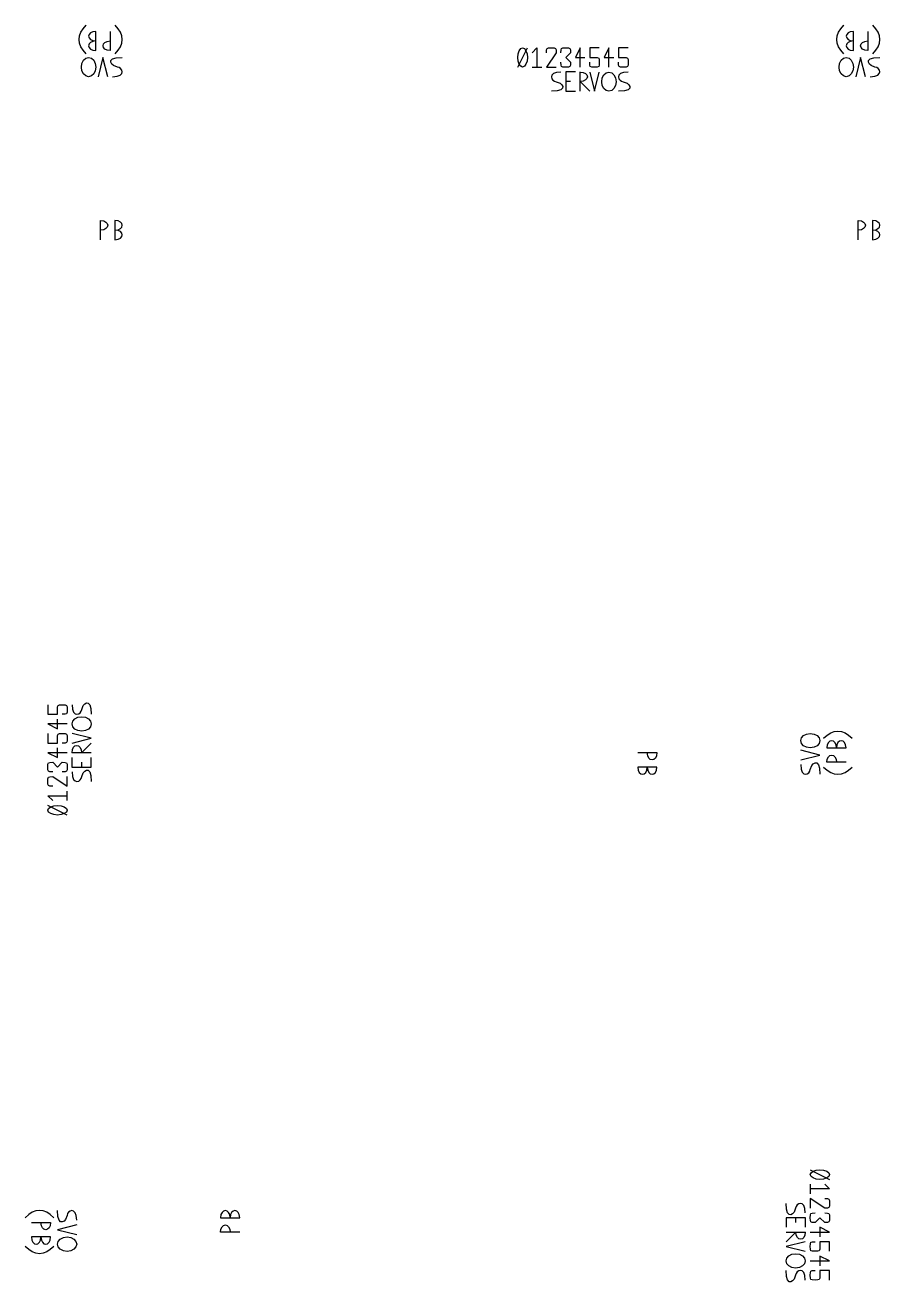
# Model space of a CAD drawing. Extents: x 16 to 394, y 22 to 284.
# Drawn here: x 16.3 to 194.5, y 21.6 to 283.7 of the extents above; entities that cross this region are included whole.
import ezdxf

# ---------------------------------------------------------------- set-up
doc = ezdxf.new("R2010")
doc.units = 0
doc.layers.add('Layer 1', color=7, linetype='CONTINUOUS')

msp = doc.modelspace()

# ---------------------------------------------------------------- linework, layer by layer
at = {"layer": 'Layer 1', "color": 4}
for p, q in [((28.348091, 282.997625), (29.004342, 283.747625)), ((29.004342, 283.747625), (29.004342, 283.747625)), ((29.004342, 283.747625), (29.004342, 283.747625)), ((35.660592, 282.997625), (35.004341, 283.747625)), ((35.004341, 283.747625), (35.004341, 283.747625)), ((35.004341, 283.747625), (35.004341, 283.747625)), ((186.34858, 282.997625), (187.00483, 283.747625)), ((187.00483, 283.747625), (187.00483, 283.747625)), ((187.00483, 283.747625), (187.00483, 283.747625)), ((193.66108, 282.997625), (193.004829, 283.747625)), ((193.004829, 283.747625), (193.004829, 283.747625)), ((193.004829, 283.747625), (193.004829, 283.747625)), ((27.504341, 280.747625), (27.598091, 281.497625)), ((27.598091, 279.997625), (27.504341, 280.747625)), ((27.598091, 281.497625), (27.879341, 282.247625)), ((27.879341, 282.247625), (28.348091, 282.997625)), ((29.59254, 281.819574), (29.49879, 281.452386)), ((29.49879, 281.452386), (29.59254, 281.085199)), ((29.87379, 282.139886), (29.59254, 281.819574)), ((29.59254, 281.085199), (29.87379, 280.764887)), ((30.34254, 282.366448), (29.87379, 282.139886)), ((29.87379, 280.764887), (30.34254, 280.538324)), ((30.998789, 282.452386), (30.34254, 282.366448)), ((30.34254, 280.538324), (30.998789, 280.452387)), ((30.998789, 278.452388), (30.998789, 282.452386)), ((33.998789, 282.452386), (33.998789, 278.452388)), ((36.129342, 282.247625), (35.660592, 282.997625)), ((36.410592, 281.497625), (36.129342, 282.247625)), ((36.504342, 280.747625), (36.410592, 281.497625)), ((36.410592, 279.997625), (36.504342, 280.747625)), ((185.504829, 280.747625), (185.598579, 281.497625)), ((185.598579, 279.997625), (185.504829, 280.747625)), ((185.598579, 281.497625), (185.879829, 282.247625)), ((185.879829, 282.247625), (186.34858, 282.997625)), ((187.593029, 281.819574), (187.499279, 281.452386)), ((187.499279, 281.452386), (187.593029, 281.085199)), ((187.874278, 282.139886), (187.593029, 281.819574)), ((187.593029, 281.085199), (187.874278, 280.764887)), ((188.343028, 282.366448), (187.874278, 282.139886)), ((187.874278, 280.764887), (188.343028, 280.538324)), ((188.999278, 282.452386), (188.343028, 282.366448)), ((188.343028, 280.538324), (188.999278, 280.452387)), ((188.999278, 278.452388), (188.999278, 282.452386)), ((191.999277, 282.452386), (191.999277, 278.452388)), ((194.12983, 282.247625), (193.66108, 282.997625)), ((194.411081, 281.497625), (194.12983, 282.247625)), ((194.504831, 280.747625), (194.411081, 281.497625)), ((194.411081, 279.997625), (194.504831, 280.747625)), ((27.879341, 279.247625), (27.598091, 279.997625)), ((28.348091, 278.497625), (27.879341, 279.247625)), ((29.004342, 277.747626), (28.348091, 278.497625)), ((29.59254, 279.819575), (29.49879, 279.452387)), ((29.49879, 279.452387), (29.59254, 279.0852)), ((29.87379, 280.139887), (29.59254, 279.819575)), ((29.59254, 279.0852), (29.87379, 278.764888)), ((30.34254, 280.366449), (29.87379, 280.139887)), ((29.87379, 278.764888), (30.34254, 278.538326)), ((30.998789, 280.452387), (30.34254, 280.366449)), ((30.34254, 278.538326), (30.998789, 278.452388)), ((30.998789, 278.452388), (30.998789, 278.452388)), ((32.49879, 279.452387), (32.59254, 279.819575)), ((32.59254, 279.0852), (32.49879, 279.452387)), ((32.59254, 279.819575), (32.87379, 280.139887)), ((32.87379, 278.764888), (32.59254, 279.0852)), ((32.87379, 280.139887), (33.342539, 280.366449)), ((33.342539, 278.538326), (32.87379, 278.764888)), ((33.342539, 280.366449), (33.998789, 280.452387)), ((33.998789, 278.452388), (33.342539, 278.538326)), ((35.004341, 277.747626), (35.660592, 278.497625)), ((35.660592, 278.497625), (36.129342, 279.247625)), ((36.129342, 279.247625), (36.410592, 279.997625)), ((118.999511, 274.999241), (120.999512, 278.999242)), ((119.078136, 277.777487), (119.292511, 278.413236)), ((119.292511, 278.413236), (119.610386, 278.841986)), ((119.610386, 278.841986), (119.999512, 278.999236)), ((119.999512, 278.999236), (120.388637, 278.841986)), ((120.388637, 278.841986), (120.706513, 278.413236)), ((120.706513, 278.413236), (120.920888, 277.777487)), ((121.99951, 277.999241), (122.999508, 278.999239)), ((122.999508, 278.999239), (122.999508, 274.999241)), ((124.99951, 277.999241), (125.015135, 278.577365)), ((126.999512, 277.999241), (124.99951, 274.999241)), ((125.015135, 278.577365), (125.12451, 278.874239)), ((125.12451, 278.874239), (125.421385, 278.983614)), ((125.421385, 278.983614), (125.999511, 278.999239)), ((125.999511, 278.999239), (126.577636, 278.983614)), ((126.577636, 278.983614), (126.874512, 278.874239)), ((126.874512, 278.874239), (126.983887, 278.577365)), ((126.983887, 278.577365), (126.999512, 277.999241)), ((127.999513, 277.999244), (128.015138, 278.577367)), ((128.015138, 278.577367), (128.124512, 278.874242)), ((128.124512, 278.874242), (128.421387, 278.983617)), ((128.421387, 278.983617), (128.999511, 278.999242)), ((128.999511, 278.999242), (129.577636, 278.983617)), ((129.999511, 277.999244), (128.999511, 276.999243)), ((129.577636, 278.983617), (129.874511, 278.874242)), ((129.874511, 278.874242), (129.983886, 278.577367)), ((129.983886, 278.577367), (129.999511, 277.999244)), ((131.99951, 278.999242), (130.999509, 276.999243)), ((131.99951, 274.999241), (131.99951, 278.999242)), ((135.999511, 278.999242), (133.999512, 278.999242)), ((133.999512, 278.999242), (133.999512, 276.999243)), ((137.999512, 278.999242), (136.999512, 276.999243)), ((137.999512, 274.999241), (137.999512, 278.999242)), ((141.999513, 278.999242), (139.999514, 278.999242)), ((139.999514, 278.999242), (139.999514, 276.999243)), ((185.879829, 279.247625), (185.598579, 279.997625)), ((186.34858, 278.497625), (185.879829, 279.247625)), ((187.00483, 277.747626), (186.34858, 278.497625)), ((187.593029, 279.819575), (187.499279, 279.452387)), ((187.499279, 279.452387), (187.593029, 279.0852)), ((187.874278, 280.139887), (187.593029, 279.819575)), ((187.593029, 279.0852), (187.874278, 278.764888)), ((188.343028, 280.366449), (187.874278, 280.139887)), ((187.874278, 278.764888), (188.343028, 278.538326)), ((188.999278, 280.452387), (188.343028, 280.366449)), ((188.343028, 278.538326), (188.999278, 278.452388)), ((188.999278, 278.452388), (188.999278, 278.452388)), ((190.499278, 279.452387), (190.593028, 279.819575)), ((190.593028, 279.0852), (190.499278, 279.452387)), ((190.593028, 279.819575), (190.874278, 280.139887)), ((190.874278, 278.764888), (190.593028, 279.0852)), ((190.874278, 280.139887), (191.343028, 280.366449)), ((191.343028, 278.538326), (190.874278, 278.764888)), ((191.343028, 280.366449), (191.999277, 280.452387)), ((191.999277, 278.452388), (191.343028, 278.538326)), ((193.004829, 277.747626), (193.66108, 278.497625)), ((193.66108, 278.497625), (194.12983, 279.247625)), ((194.12983, 279.247625), (194.411081, 279.997625)), ((27.988472, 274.996831), (28.106409, 275.775081)), ((28.106409, 275.775081), (28.427971, 276.41083)), ((28.427971, 276.41083), (28.904784, 276.83958)), ((28.904784, 276.83958), (29.488471, 276.99683)), ((29.488471, 276.99683), (30.072159, 276.83958)), ((30.072159, 276.83958), (30.548972, 276.41083)), ((30.548972, 276.41083), (30.870534, 275.775081)), ((30.870534, 275.775081), (30.988471, 274.996831)), ((32.488471, 276.996833), (31.488473, 272.996832)), ((33.488472, 272.996832), (32.488471, 276.996833)), ((34.113472, 275.996833), (34.150581, 276.36402)), ((34.310737, 275.629646), (34.113472, 275.996833)), ((34.150581, 276.36402), (34.504097, 276.684333)), ((34.660347, 275.309334), (34.310737, 275.629646)), ((34.504097, 276.684333), (35.25605, 276.910895)), ((35.488471, 274.996834), (34.660347, 275.309334)), ((35.25605, 276.910895), (36.488472, 276.996833)), ((118.999511, 276.999237), (119.078136, 277.777487)), ((119.078136, 276.220987), (118.999511, 276.999237)), ((119.292511, 275.585238), (119.078136, 276.220987)), ((119.610386, 275.156488), (119.292511, 275.585238)), ((120.706513, 275.585238), (120.388637, 275.156488)), ((120.920888, 276.220987), (120.706513, 275.585238)), ((120.920888, 277.777487), (120.999512, 276.999237)), ((120.999512, 276.999237), (120.920888, 276.220987)), ((120.999512, 276.999237), (120.999512, 276.999237)), ((128.015138, 275.421118), (127.999513, 275.999242)), ((128.124512, 275.124244), (128.015138, 275.421118)), ((128.999511, 276.999243), (129.999511, 275.999242)), ((129.983886, 275.421118), (129.874511, 275.124244)), ((129.999511, 275.999242), (129.983886, 275.421118)), ((130.999509, 276.999243), (132.999511, 276.999243)), ((133.999512, 276.999243), (134.999513, 276.999243)), ((134.015137, 275.421117), (133.999512, 275.999242)), ((134.124512, 275.124241), (134.015137, 275.421117)), ((134.999513, 276.999243), (135.577637, 276.983617)), ((135.577637, 276.983617), (135.874511, 276.874242)), ((135.874511, 276.874242), (135.983886, 276.577366)), ((135.983886, 275.421117), (135.874511, 275.124241)), ((135.983886, 276.577366), (135.999511, 275.999242)), ((135.999511, 275.999242), (135.983886, 275.421117)), ((136.999512, 276.999243), (138.999513, 276.999243)), ((139.999514, 276.999243), (140.999515, 276.999243)), ((140.015139, 275.421117), (139.999514, 275.999242)), ((140.124514, 275.124241), (140.015139, 275.421117)), ((140.999515, 276.999243), (141.577639, 276.983617)), ((141.577639, 276.983617), (141.874513, 276.874242)), ((141.874513, 276.874242), (141.983888, 276.577366)), ((141.983888, 275.421117), (141.874513, 275.124241)), ((141.983888, 276.577366), (141.999513, 275.999242)), ((141.999513, 275.999242), (141.983888, 275.421117)), ((185.98896, 274.996831), (186.106897, 275.775081)), ((186.106897, 275.775081), (186.42846, 276.41083)), ((186.42846, 276.41083), (186.905272, 276.83958)), ((186.905272, 276.83958), (187.48896, 276.99683)), ((187.48896, 276.99683), (188.072648, 276.83958)), ((188.072648, 276.83958), (188.54946, 276.41083)), ((188.54946, 276.41083), (188.871022, 275.775081)), ((188.871022, 275.775081), (188.98896, 274.996831)), ((190.488959, 276.996833), (189.488961, 272.996832)), ((191.48896, 272.996832), (190.488959, 276.996833)), ((192.11396, 275.996833), (192.151069, 276.36402)), ((192.311226, 275.629646), (192.11396, 275.996833)), ((192.151069, 276.36402), (192.504585, 276.684333)), ((192.660835, 275.309334), (192.311226, 275.629646)), ((192.504585, 276.684333), (193.256538, 276.910895)), ((193.488959, 274.996834), (192.660835, 275.309334)), ((193.256538, 276.910895), (194.48896, 276.996833)), ((28.106409, 274.218581), (27.988472, 274.996831)), ((28.427971, 273.582832), (28.106409, 274.218581)), ((28.904784, 273.154082), (28.427971, 273.582832)), ((29.488471, 272.996832), (28.904784, 273.154082)), ((30.072159, 273.154082), (29.488471, 272.996832)), ((30.548972, 273.582832), (30.072159, 273.154082)), ((30.870534, 274.218581), (30.548972, 273.582832)), ((30.988471, 274.996831), (30.870534, 274.218581)), ((30.988471, 274.996831), (30.988471, 274.996831)), ((31.488473, 272.996832), (31.488473, 272.996832)), ((34.488473, 272.996832), (35.433785, 273.08277)), ((35.433785, 273.08277), (36.050972, 273.309332)), ((35.855659, 274.910896), (35.488471, 274.996834)), ((36.175971, 274.684334), (35.855659, 274.910896)), ((36.050972, 273.309332), (36.38691, 273.629645)), ((36.402534, 274.364021), (36.175971, 274.684334)), ((36.38691, 273.629645), (36.488472, 273.996833)), ((36.488472, 273.996833), (36.402534, 274.364021)), ((119.999512, 274.999238), (119.610386, 275.156488)), ((120.388637, 275.156488), (119.999512, 274.999238)), ((121.99951, 274.999241), (123.999509, 274.999241)), ((124.99951, 274.999241), (126.999512, 274.999241)), ((126.101078, 273.313234), (125.999516, 272.946046)), ((125.999516, 272.946046), (126.085454, 272.578858)), ((126.437016, 273.633547), (126.101078, 273.313234)), ((127.054203, 273.86011), (126.437016, 273.633547)), ((127.999515, 273.946047), (127.054203, 273.86011)), ((128.421387, 275.014869), (128.124512, 275.124244)), ((128.999511, 274.999244), (128.421387, 275.014869)), ((129.577636, 275.014869), (128.999511, 274.999244)), ((130.999512, 273.999243), (128.999513, 273.999243)), ((128.999513, 273.999243), (128.999513, 269.999243)), ((129.874511, 275.124244), (129.577636, 275.014869)), ((131.999513, 269.999243), (131.999513, 273.999243)), ((131.999516, 273.946047), (132.655765, 273.877668)), ((132.655765, 273.877668), (133.124515, 273.664301)), ((133.405764, 272.629251), (133.124514, 272.310913)), ((133.124515, 273.664301), (133.405765, 273.353444)), ((133.499515, 272.992594), (133.405764, 272.629251)), ((133.405765, 273.353444), (133.499515, 272.992594)), ((133.999518, 273.946047), (134.999518, 269.946047)), ((134.421387, 275.014866), (134.124512, 275.124241)), ((134.999513, 274.999241), (134.421387, 275.014866)), ((135.577637, 275.014866), (134.999513, 274.999241)), ((134.999518, 269.946047), (135.999516, 273.946047)), ((135.874511, 275.124241), (135.577637, 275.014866)), ((135.999516, 273.946047), (135.999516, 273.946047)), ((136.499535, 271.946045), (136.617472, 272.724295)), ((136.617472, 272.724295), (136.939035, 273.360045)), ((136.939035, 273.360045), (137.415847, 273.788794)), ((137.415847, 273.788794), (137.999535, 273.946044)), ((137.999535, 273.946044), (138.583223, 273.788794)), ((138.583223, 273.788794), (139.060035, 273.360045)), ((139.060035, 273.360045), (139.381597, 272.724295)), ((139.381597, 272.724295), (139.499535, 271.946045)), ((140.101079, 273.313234), (139.999516, 272.946046)), ((139.999516, 272.946046), (140.085454, 272.578858)), ((140.437016, 273.633547), (140.101079, 273.313234)), ((140.421389, 275.014866), (140.124514, 275.124241)), ((140.999515, 274.999241), (140.421389, 275.014866)), ((141.054203, 273.86011), (140.437016, 273.633547)), ((141.577639, 275.014866), (140.999515, 274.999241)), ((141.999516, 273.946047), (141.054203, 273.86011)), ((141.874513, 275.124241), (141.577639, 275.014866)), ((186.106897, 274.218581), (185.98896, 274.996831)), ((186.42846, 273.582832), (186.106897, 274.218581)), ((186.905272, 273.154082), (186.42846, 273.582832)), ((187.48896, 272.996832), (186.905272, 273.154082)), ((188.072648, 273.154082), (187.48896, 272.996832)), ((188.54946, 273.582832), (188.072648, 273.154082)), ((188.871022, 274.218581), (188.54946, 273.582832)), ((188.98896, 274.996831), (188.871022, 274.218581)), ((188.98896, 274.996831), (188.98896, 274.996831)), ((189.488961, 272.996832), (189.488961, 272.996832)), ((192.488961, 272.996832), (193.434273, 273.08277)), ((193.434273, 273.08277), (194.051461, 273.309332)), ((193.856147, 274.910896), (193.488959, 274.996834)), ((194.17646, 274.684334), (193.856147, 274.910896)), ((194.051461, 273.309332), (194.387398, 273.629645)), ((194.403023, 274.364021), (194.17646, 274.684334)), ((194.387398, 273.629645), (194.48896, 273.996833)), ((194.48896, 273.996833), (194.403023, 274.364021)), ((127.231939, 270.031984), (125.999517, 269.946047)), ((126.085454, 272.578858), (126.312017, 272.258546)), ((126.312017, 272.258546), (126.63233, 272.031983)), ((126.63233, 272.031983), (126.999517, 271.946045)), ((126.999517, 271.946045), (127.827641, 271.633546)), ((127.983892, 270.258546), (127.231939, 270.031984)), ((127.827641, 271.633546), (128.177251, 271.313233)), ((128.337407, 270.578859), (127.983892, 270.258546)), ((128.177251, 271.313233), (128.374516, 270.946046)), ((128.374516, 270.946046), (128.337407, 270.578859)), ((129.999514, 271.999244), (128.999513, 271.999244)), ((128.999513, 269.999243), (130.999512, 269.999243)), ((132.655764, 272.085078), (131.999513, 271.999244)), ((131.999513, 271.999244), (133.999515, 269.999243)), ((133.124514, 272.310913), (132.655764, 272.085078)), ((136.617472, 271.167796), (136.499535, 271.946045)), ((136.499535, 271.946045), (136.499535, 271.946045)), ((136.939035, 270.532046), (136.617472, 271.167796)), ((137.415847, 270.103296), (136.939035, 270.532046)), ((137.999535, 269.946047), (137.415847, 270.103296)), ((138.583223, 270.103296), (137.999535, 269.946047)), ((139.060035, 270.532046), (138.583223, 270.103296)), ((139.381597, 271.167796), (139.060035, 270.532046)), ((139.499535, 271.946045), (139.381597, 271.167796)), ((141.231939, 270.031984), (139.999517, 269.946047)), ((140.085454, 272.578858), (140.312017, 272.258546)), ((140.312017, 272.258546), (140.63233, 272.031983)), ((140.63233, 272.031983), (140.999518, 271.946045)), ((140.999518, 271.946045), (141.827642, 271.633546)), ((141.983892, 270.258546), (141.231939, 270.031984)), ((141.827642, 271.633546), (142.177251, 271.313233)), ((142.337407, 270.578859), (141.983892, 270.258546)), ((142.177251, 271.313233), (142.374517, 270.946046)), ((142.374517, 270.946046), (142.337407, 270.578859)), ((31.988472, 238.996832), (31.988472, 242.99683)), ((31.988472, 242.99683), (32.644722, 242.910893)), ((32.644722, 242.910893), (33.113471, 242.68433)), ((33.113471, 241.309331), (32.644722, 241.082769)), ((33.113471, 242.68433), (33.394721, 242.364018)), ((33.394721, 241.629643), (33.113471, 241.309331)), ((33.394721, 242.364018), (33.488471, 241.996831)), ((33.488471, 241.996831), (33.394721, 241.629643)), ((34.988472, 242.99683), (34.988472, 238.996832)), ((35.644721, 242.910893), (34.988472, 242.99683)), ((34.988472, 242.99683), (34.988472, 242.99683)), ((36.113471, 242.68433), (35.644721, 242.910893)), ((35.644721, 241.082769), (36.113471, 241.309331)), ((36.394721, 242.364018), (36.113471, 242.68433)), ((36.113471, 241.309331), (36.394721, 241.629643)), ((36.488471, 241.996831), (36.394721, 242.364018)), ((36.394721, 241.629643), (36.488471, 241.996831)), ((189.98896, 238.996832), (189.98896, 242.99683)), ((189.98896, 242.99683), (190.64521, 242.910893)), ((190.64521, 242.910893), (191.11396, 242.68433)), ((191.11396, 241.309331), (190.64521, 241.082769)), ((191.11396, 242.68433), (191.39521, 242.364018)), ((191.39521, 241.629643), (191.11396, 241.309331)), ((191.39521, 242.364018), (191.48896, 241.996831)), ((191.48896, 241.996831), (191.39521, 241.629643)), ((192.98896, 242.99683), (192.98896, 238.996832)), ((193.64521, 242.910893), (192.98896, 242.99683)), ((192.98896, 242.99683), (192.98896, 242.99683)), ((194.113959, 242.68433), (193.64521, 242.910893)), ((193.64521, 241.082769), (194.113959, 241.309331)), ((194.395209, 242.364018), (194.113959, 242.68433)), ((194.113959, 241.309331), (194.395209, 241.629643)), ((194.488959, 241.996831), (194.395209, 242.364018)), ((194.395209, 241.629643), (194.488959, 241.996831)), ((32.644722, 241.082769), (31.988472, 240.996831)), ((34.988472, 240.996831), (35.644721, 241.082769)), ((35.644721, 240.910894), (34.988472, 240.996831)), ((34.988472, 238.996832), (35.644721, 239.08277)), ((36.113471, 240.684331), (35.644721, 240.910894)), ((35.644721, 239.08277), (36.113471, 239.309332)), ((36.394721, 240.364019), (36.113471, 240.684331)), ((36.113471, 239.309332), (36.394721, 239.629645)), ((36.488471, 239.996832), (36.394721, 240.364019)), ((36.394721, 239.629645), (36.488471, 239.996832)), ((190.64521, 241.082769), (189.98896, 240.996831)), ((192.98896, 240.996831), (193.64521, 241.082769)), ((193.64521, 240.910894), (192.98896, 240.996831)), ((192.98896, 238.996832), (193.64521, 239.08277)), ((194.113959, 240.684331), (193.64521, 240.910894)), ((193.64521, 239.08277), (194.113959, 239.309332)), ((194.395209, 240.364019), (194.113959, 240.684331)), ((194.113959, 239.309332), (194.395209, 239.629645)), ((194.488959, 239.996832), (194.395209, 240.364019)), ((194.395209, 239.629645), (194.488959, 239.996832)), ((21.003963, 141.999518), (21.003963, 139.99952)), ((23.003962, 140.99952), (23.019587, 141.577644)), ((23.019587, 141.577644), (23.128963, 141.874519)), ((23.128963, 141.874519), (23.425838, 141.983893)), ((23.425838, 141.983893), (24.003962, 141.999518)), ((24.003962, 141.999518), (24.582088, 141.983893)), ((24.582088, 141.983893), (24.878963, 141.874519)), ((24.878963, 141.874519), (24.988338, 141.577644)), ((24.988338, 141.577644), (25.003963, 140.99952)), ((26.057157, 141.999521), (26.143095, 141.054209)), ((28.057159, 140.999523), (28.369659, 141.827647)), ((28.369659, 141.827647), (28.689971, 142.177257)), ((28.689971, 142.177257), (29.057158, 142.374522)), ((29.057158, 142.374522), (29.424346, 142.337413)), ((29.424346, 142.337413), (29.744658, 141.983897)), ((29.744658, 141.983897), (29.97122, 141.231944)), ((21.003963, 139.99952), (23.003962, 139.99952)), ((23.003962, 139.99952), (23.003962, 140.99952)), ((23.003962, 136.999517), (23.003962, 138.999519)), ((24.582088, 140.015145), (24.003962, 139.99952)), ((24.878963, 140.12452), (24.582088, 140.015145)), ((24.988338, 140.421395), (24.878963, 140.12452)), ((25.003963, 140.99952), (24.988338, 140.421395)), ((26.143095, 141.054209), (26.369658, 140.437022)), ((26.21441, 138.583228), (26.64316, 139.060041)), ((26.369658, 140.437022), (26.68997, 140.101084)), ((26.64316, 139.060041), (27.278909, 139.381603)), ((26.68997, 140.101084), (27.057158, 139.999522)), ((27.057158, 139.999522), (27.424346, 140.08546)), ((27.278909, 139.381603), (28.057159, 139.49954)), ((27.424346, 140.08546), (27.744659, 140.312023)), ((27.744659, 140.312023), (27.971221, 140.632335)), ((27.971221, 140.632335), (28.057159, 140.999523)), ((28.057159, 139.49954), (28.835409, 139.381603)), ((28.835409, 139.381603), (29.471158, 139.060041)), ((29.471158, 139.060041), (29.899908, 138.583228)), ((29.97122, 141.231944), (30.057158, 139.999522)), ((25.003963, 137.999518), (21.003963, 137.999518)), ((21.003963, 137.999518), (23.003962, 136.999517)), ((26.05716, 137.999541), (26.21441, 138.583228)), ((26.21441, 137.415853), (26.05716, 137.999541)), ((26.64316, 136.93904), (26.21441, 137.415853)), ((27.278909, 136.617478), (26.64316, 136.93904)), ((28.057159, 136.499541), (27.278909, 136.617478)), ((28.835409, 136.617478), (28.057159, 136.499541)), ((28.057159, 136.499541), (28.057159, 136.499541)), ((29.471158, 136.93904), (28.835409, 136.617478)), ((29.899908, 137.415853), (29.471158, 136.93904)), ((29.899908, 138.583228), (30.057158, 137.999541)), ((30.057158, 137.999541), (29.899908, 137.415853)), ((184.24762, 136.120667), (184.99762, 136.401917)), ((184.99762, 136.401917), (185.74762, 136.495667)), ((185.74762, 136.495667), (186.497621, 136.401917)), ((186.497621, 136.401917), (187.247621, 136.120667)), ((21.003963, 135.999516), (21.003963, 133.999518)), ((21.003963, 133.999518), (23.003962, 133.999518)), ((23.003962, 134.999518), (23.019587, 135.577642)), ((23.003962, 133.999518), (23.003962, 134.999518)), ((23.019587, 135.577642), (23.128963, 135.874517)), ((23.128963, 135.874517), (23.425838, 135.983891)), ((23.425838, 135.983891), (24.003962, 135.999516)), ((24.003962, 135.999516), (24.582088, 135.983891)), ((24.582088, 134.015143), (24.003962, 133.999518)), ((24.582088, 135.983891), (24.878963, 135.874517)), ((24.878963, 134.124518), (24.582088, 134.015143)), ((24.878963, 135.874517), (24.988338, 135.577642)), ((24.988338, 134.421393), (24.878963, 134.124518)), ((24.988338, 135.577642), (25.003963, 134.999518)), ((25.003963, 134.999518), (24.988338, 134.421393)), ((30.057158, 134.999524), (26.057157, 135.999522)), ((26.057157, 135.999522), (26.057157, 135.999522)), ((26.057157, 133.999523), (30.057158, 134.999524)), ((28.00396, 131.999519), (30.003962, 133.99952)), ((177.996827, 134.511536), (178.154077, 135.095224)), ((178.154077, 133.927849), (177.996827, 134.511536)), ((178.154077, 135.095224), (178.582827, 135.572036)), ((178.582827, 133.451036), (178.154077, 133.927849)), ((178.582827, 135.572036), (179.218577, 135.893599)), ((179.218577, 135.893599), (179.996826, 136.011536)), ((179.996826, 136.011536), (180.775076, 135.893599)), ((180.775076, 135.893599), (181.410826, 135.572036)), ((181.410826, 135.572036), (181.839575, 135.095224)), ((181.839575, 133.927849), (181.410826, 133.451036)), ((181.839575, 135.095224), (181.996825, 134.511536)), ((181.996825, 134.511536), (181.839575, 133.927849)), ((182.747621, 134.995666), (183.497621, 135.651917)), ((183.497621, 135.651917), (184.24762, 136.120667)), ((183.764883, 134.126218), (183.538321, 133.657468)), ((184.085195, 134.407468), (183.764883, 134.126218)), ((184.452383, 134.501218), (184.085195, 134.407468)), ((184.81957, 134.407468), (184.452383, 134.501218)), ((185.139882, 134.126218), (184.81957, 134.407468)), ((185.366445, 133.657468), (185.139882, 134.126218)), ((185.764882, 134.126218), (185.53832, 133.657468)), ((186.085194, 134.407468), (185.764882, 134.126218)), ((186.452382, 134.501218), (186.085194, 134.407468)), ((186.819569, 134.407468), (186.452382, 134.501218)), ((187.139881, 134.126218), (186.819569, 134.407468)), ((187.366444, 133.657468), (187.139881, 134.126218)), ((187.247621, 136.120667), (187.99762, 135.651917)), ((187.99762, 135.651917), (188.74762, 134.995666)), ((188.74762, 134.995666), (188.74762, 134.995666)), ((188.74762, 134.995666), (188.74762, 134.995666)), ((25.003963, 131.999516), (21.003963, 131.999516)), ((21.003963, 131.999516), (23.003962, 130.999515)), ((23.003962, 130.999515), (23.003962, 132.999517)), ((30.003962, 131.999519), (26.003961, 131.999519)), ((26.057157, 131.999522), (26.125536, 132.655771)), ((26.125536, 132.655771), (26.338903, 133.124521)), ((26.338903, 133.124521), (26.649761, 133.405771)), ((26.649761, 133.405771), (27.01061, 133.49952)), ((27.01061, 133.49952), (27.373953, 133.40577)), ((27.373953, 133.40577), (27.692291, 133.12452)), ((27.692291, 133.12452), (27.918126, 132.655769)), ((27.918126, 132.655769), (28.00396, 131.999519)), ((143.996828, 132.011536), (147.996825, 132.011536)), ((146.082764, 131.355286), (145.996827, 132.011536)), ((146.309326, 130.886536), (146.082764, 131.355286)), ((147.910888, 131.355286), (147.684326, 130.886536)), ((147.996825, 132.011536), (147.910888, 131.355286)), ((181.996828, 131.511537), (177.996827, 132.511535)), ((177.996827, 132.511535), (177.996827, 132.511535)), ((177.996827, 130.511536), (181.996828, 131.511537)), ((179.218577, 133.129474), (178.582827, 133.451036)), ((179.996826, 133.011537), (179.218577, 133.129474)), ((180.775076, 133.129474), (179.996826, 133.011537)), ((179.996826, 133.011537), (179.996826, 133.011537)), ((181.410826, 133.451036), (180.775076, 133.129474)), ((183.538321, 133.657468), (183.452383, 133.001218)), ((183.452383, 133.001218), (187.452381, 133.001218)), ((183.452383, 133.001218), (183.452383, 133.001218)), ((183.538321, 130.657468), (183.764883, 131.126218)), ((183.764883, 131.126218), (184.085195, 131.407468)), ((184.085195, 131.407468), (184.452383, 131.501218)), ((184.452383, 131.501218), (184.81957, 131.407468)), ((184.81957, 131.407468), (185.139882, 131.126218)), ((185.139882, 131.126218), (185.366445, 130.657468)), ((185.452382, 133.001218), (185.366445, 133.657468)), ((185.53832, 133.657468), (185.452382, 133.001218)), ((187.452381, 133.001218), (187.366444, 133.657468)), ((21.003963, 128.999516), (21.019588, 129.577642)), ((21.019588, 128.421392), (21.003963, 128.999516)), ((21.019588, 129.577642), (21.128962, 129.874517)), ((21.128962, 129.874517), (21.425837, 129.983892)), ((21.425837, 129.983892), (22.003961, 129.999517)), ((22.003961, 129.999517), (23.003962, 128.999516)), ((23.003962, 128.999516), (24.003962, 129.999517)), ((24.003962, 129.999517), (24.582086, 129.983892)), ((24.582086, 129.983892), (24.878961, 129.874517)), ((24.878961, 129.874517), (24.988335, 129.577642)), ((24.988335, 129.577642), (25.00396, 128.999516)), ((25.00396, 128.999516), (24.988335, 128.421392)), ((26.003961, 130.999518), (26.003961, 128.999519)), ((26.003961, 128.999519), (30.003962, 128.999519)), ((28.00396, 129.99952), (28.00396, 128.999519)), ((30.003962, 128.999519), (30.003962, 130.999518)), ((147.996825, 129.011536), (143.996828, 129.011536)), ((143.996828, 129.011536), (144.082765, 128.355286)), ((145.910889, 128.355286), (145.996827, 129.011536)), ((145.996827, 129.011536), (146.082764, 128.355286)), ((146.629639, 130.605287), (146.309326, 130.886536)), ((146.996826, 130.511537), (146.629639, 130.605287)), ((147.364013, 130.605287), (146.996826, 130.511537)), ((147.684326, 130.886536), (147.364013, 130.605287)), ((147.910888, 128.355286), (147.996825, 129.011536)), ((147.996825, 129.011536), (147.996825, 129.011536)), ((177.996827, 129.511535), (178.082765, 128.566223)), ((178.082765, 128.566223), (178.309328, 127.949035)), ((179.910891, 128.144349), (179.996829, 128.511537)), ((179.996829, 128.511537), (180.309329, 129.339661)), ((180.309329, 129.339661), (180.629641, 129.68927)), ((180.629641, 129.68927), (180.996828, 129.886536)), ((180.996828, 129.886536), (181.364016, 129.849427)), ((181.364016, 129.849427), (181.684328, 129.495911)), ((181.684328, 129.495911), (181.91089, 128.743958)), ((181.91089, 128.743958), (181.996828, 127.511536)), ((182.747621, 128.995667), (183.497621, 128.339416)), ((183.452383, 130.001219), (183.538321, 130.657468)), ((187.452381, 130.001219), (183.452383, 130.001219)), ((185.366445, 130.657468), (185.452382, 130.001219)), ((187.99762, 128.339416), (188.74762, 128.995667)), ((188.74762, 128.995667), (188.74762, 128.995667)), ((188.74762, 128.995667), (188.74762, 128.995667)), ((21.003966, 125.999517), (21.019591, 126.577642)), ((21.019591, 125.421391), (21.003966, 125.999517)), ((21.128962, 128.124518), (21.019588, 128.421392)), ((21.019591, 126.577642), (21.128965, 126.874517)), ((21.425837, 128.015143), (21.128962, 128.124518)), ((21.128965, 126.874517), (21.42584, 126.983892)), ((22.003961, 127.999518), (21.425837, 128.015143)), ((21.42584, 126.983892), (22.003964, 126.999517)), ((22.003964, 126.999517), (25.003963, 124.999516)), ((24.582086, 128.015143), (24.003962, 127.999518)), ((24.878961, 128.124518), (24.582086, 128.015143)), ((24.988335, 128.421392), (24.878961, 128.124518)), ((25.003963, 124.999516), (25.003963, 126.999517)), ((26.057157, 127.999521), (26.143095, 127.054209)), ((26.143095, 127.054209), (26.369658, 126.437021)), ((26.369658, 126.437021), (26.68997, 126.101084)), ((26.68997, 126.101084), (27.057158, 125.999522)), ((27.057158, 125.999522), (27.424346, 126.08546)), ((27.424346, 126.08546), (27.744659, 126.312022)), ((27.744659, 126.312022), (27.971221, 126.632335)), ((27.971221, 126.632335), (28.057159, 126.999523)), ((28.057159, 126.999523), (28.369659, 127.827647)), ((28.369659, 127.827647), (28.689971, 128.177256)), ((28.689971, 128.177256), (29.057158, 128.374522)), ((29.057158, 128.374522), (29.424346, 128.337413)), ((29.424346, 128.337413), (29.744658, 127.983897)), ((29.744658, 127.983897), (29.97122, 127.231944)), ((29.97122, 127.231944), (30.057158, 125.999522)), ((144.082765, 128.355286), (144.309328, 127.886537)), ((144.309328, 127.886537), (144.62964, 127.605287)), ((144.62964, 127.605287), (144.996827, 127.511537)), ((144.996827, 127.511537), (145.364014, 127.605287)), ((145.364014, 127.605287), (145.684327, 127.886537)), ((145.684327, 127.886537), (145.910889, 128.355286)), ((146.082764, 128.355286), (146.309326, 127.886537)), ((146.309326, 127.886537), (146.629639, 127.605287)), ((146.629639, 127.605287), (146.996826, 127.511537)), ((146.996826, 127.511537), (147.364013, 127.605287)), ((147.364013, 127.605287), (147.684326, 127.886537)), ((147.684326, 127.886537), (147.910888, 128.355286)), ((178.309328, 127.949035), (178.62964, 127.613098)), ((178.62964, 127.613098), (178.996828, 127.511536)), ((178.996828, 127.511536), (179.364016, 127.597474)), ((179.364016, 127.597474), (179.684329, 127.824036)), ((179.684329, 127.824036), (179.910891, 128.144349)), ((183.497621, 128.339416), (184.24762, 127.870666)), ((184.24762, 127.870666), (184.99762, 127.589416)), ((184.99762, 127.589416), (185.74762, 127.495665)), ((185.74762, 127.495665), (186.497621, 127.589416)), ((186.497621, 127.589416), (187.247621, 127.870666)), ((187.247621, 127.870666), (187.99762, 128.339416)), ((21.128965, 125.124516), (21.019591, 125.421391)), ((21.42584, 125.015141), (21.128965, 125.124516)), ((22.003964, 124.999516), (21.42584, 125.015141)), ((25.003963, 121.999516), (25.003963, 123.999515)), ((25.003963, 118.999516), (21.003963, 120.999518)), ((22.003964, 121.999516), (21.003966, 122.999514)), ((21.003966, 122.999514), (25.003963, 122.999514)), ((21.161218, 120.388643), (21.589968, 120.706518)), ((21.589968, 120.706518), (22.225718, 120.920893)), ((22.225718, 120.920893), (23.003967, 120.999518)), ((23.003967, 120.999518), (23.782217, 120.920893)), ((23.003967, 120.999518), (23.003967, 120.999518)), ((23.782217, 120.920893), (24.417967, 120.706518)), ((24.417967, 120.706518), (24.846716, 120.388643)), ((21.003968, 119.999517), (21.161218, 120.388643)), ((21.161218, 119.610392), (21.003968, 119.999517)), ((21.589968, 119.292516), (21.161218, 119.610392)), ((22.225718, 119.078141), (21.589968, 119.292516)), ((23.003967, 118.999516), (22.225718, 119.078141)), ((23.782217, 119.078141), (23.003967, 118.999516)), ((24.417967, 119.292516), (23.782217, 119.078141)), ((24.846716, 119.610392), (24.417967, 119.292516)), ((24.846716, 120.388643), (25.003966, 119.999517)), ((25.003966, 119.999517), (24.846716, 119.610392)), ((179.999231, 45.000497), (183.999231, 43.000495)), ((180.156478, 44.389622), (180.585227, 44.707497)), ((180.585227, 44.707497), (181.220977, 44.921872)), ((181.220977, 44.921872), (181.999227, 45.000497)), ((181.999227, 45.000497), (182.777476, 44.921872)), ((182.777476, 44.921872), (183.413226, 44.707497)), ((183.413226, 44.707497), (183.841976, 44.389622)), ((179.999228, 44.000496), (180.156478, 44.389622)), ((180.156478, 43.611371), (179.999228, 44.000496)), ((179.999231, 42.000497), (179.999231, 40.000499)), ((180.585227, 43.293495), (180.156478, 43.611371)), ((181.220977, 43.07912), (180.585227, 43.293495)), ((181.999227, 43.000495), (181.220977, 43.07912)), ((182.777476, 43.07912), (181.999227, 43.000495)), ((181.999227, 43.000495), (181.999227, 43.000495)), ((183.413226, 43.293495), (182.777476, 43.07912)), ((182.99923, 42.000497), (183.999228, 41.000499)), ((183.841976, 43.611371), (183.413226, 43.293495)), ((183.841976, 44.389622), (183.999226, 44.000496)), ((183.999226, 44.000496), (183.841976, 43.611371)), ((183.999228, 41.000499), (179.999231, 41.000499)), ((175.031974, 36.768069), (174.946036, 38.000491)), ((175.258536, 36.016116), (175.031974, 36.768069)), ((176.946035, 37.00049), (176.633535, 36.172366)), ((177.031973, 37.367678), (176.946035, 37.00049)), ((177.258535, 37.687991), (177.031973, 37.367678)), ((177.578848, 37.914554), (177.258535, 37.687991)), ((177.946036, 38.000492), (177.578848, 37.914554)), ((178.313224, 37.898929), (177.946036, 38.000492)), ((178.633536, 37.562992), (178.313224, 37.898929)), ((178.860099, 36.945805), (178.633536, 37.562992)), ((178.946037, 36.000492), (178.860099, 36.945805)), ((182.99923, 37.000496), (179.999231, 39.000498)), ((179.999231, 39.000498), (179.999231, 37.000496)), ((182.99923, 39.000498), (183.577354, 38.984873)), ((183.577354, 37.016121), (182.99923, 37.000496)), ((183.577354, 38.984873), (183.874229, 38.875498)), ((183.874229, 37.125496), (183.577354, 37.016121)), ((183.874229, 38.875498), (183.983603, 38.578622)), ((183.983603, 37.422371), (183.874229, 37.125496)), ((183.983603, 38.578622), (183.999228, 38.000497)), ((183.999228, 38.000497), (183.983603, 37.422371)), ((17.005579, 35.660583), (16.255579, 35.004333)), ((16.255579, 35.004333), (16.255579, 35.004333)), ((16.255579, 35.004333), (16.255579, 35.004333)), ((17.755579, 36.129334), (17.005579, 35.660583)), ((18.505579, 36.410584), (17.755579, 36.129334)), ((19.255579, 36.504334), (18.505579, 36.410584)), ((20.005579, 36.410584), (19.255579, 36.504334)), ((20.755579, 36.129334), (20.005579, 36.410584)), ((21.505579, 35.660583), (20.755579, 36.129334)), ((22.255579, 35.004333), (21.505579, 35.660583)), ((23.092309, 35.256041), (23.006372, 36.488463)), ((23.318872, 34.504088), (23.092309, 35.256041)), ((23.639184, 34.150573), (23.318872, 34.504088)), ((24.006371, 34.113463), (23.639184, 34.150573)), ((24.373558, 34.310729), (24.006371, 34.113463)), ((24.693871, 34.660338), (24.373558, 34.310729)), ((25.006371, 35.488462), (24.693871, 34.660338)), ((25.092308, 35.85565), (25.006371, 35.488462)), ((25.318871, 36.175963), (25.092308, 35.85565)), ((25.639184, 36.402526), (25.318871, 36.175963)), ((26.006371, 36.488463), (25.639184, 36.402526)), ((26.373559, 36.386901), (26.006371, 36.488463)), ((26.693872, 36.050964), (26.373559, 36.386901)), ((26.920435, 35.433777), (26.693872, 36.050964)), ((27.006372, 34.488464), (26.920435, 35.433777)), ((57.092312, 35.644713), (57.006374, 34.988463)), ((57.006374, 34.988463), (61.006372, 34.988463)), ((57.006374, 34.988463), (57.006374, 34.988463)), ((57.318874, 36.113463), (57.092312, 35.644713)), ((57.639186, 36.394712), (57.318874, 36.113463)), ((58.006374, 36.488462), (57.639186, 36.394712)), ((58.373561, 36.394712), (58.006374, 36.488462)), ((58.693873, 36.113463), (58.373561, 36.394712)), ((58.920436, 35.644713), (58.693873, 36.113463)), ((59.006373, 34.988463), (58.920436, 35.644713)), ((59.092311, 35.644713), (59.006373, 34.988463)), ((59.318873, 36.113463), (59.092311, 35.644713)), ((59.639185, 36.394712), (59.318873, 36.113463)), ((60.006373, 36.488462), (59.639185, 36.394712)), ((60.37356, 36.394712), (60.006373, 36.488462)), ((60.693872, 36.113463), (60.37356, 36.394712)), ((60.920434, 35.644713), (60.693872, 36.113463)), ((61.006372, 34.988463), (60.920434, 35.644713)), ((178.999233, 35.000494), (174.999232, 35.000494)), ((174.999232, 35.000494), (174.999232, 33.000496)), ((175.578848, 35.662601), (175.258536, 36.016116)), ((175.946036, 35.625491), (175.578848, 35.662601)), ((176.313223, 35.822757), (175.946036, 35.625491)), ((176.633535, 36.172366), (176.313223, 35.822757)), ((176.999234, 34.000494), (176.999234, 35.000494)), ((178.999233, 33.000496), (178.999233, 35.000494)), ((179.999234, 35.000497), (180.014859, 35.578621)), ((180.014859, 34.422372), (179.999234, 35.000497)), ((180.014859, 35.578621), (180.124233, 35.875496)), ((180.124233, 34.125497), (180.014859, 34.422372)), ((180.124233, 35.875496), (180.421108, 35.98487)), ((180.421108, 34.016121), (180.124233, 34.125497)), ((180.421108, 35.98487), (180.999232, 36.000495)), ((181.999232, 35.000497), (180.999232, 34.000496)), ((182.999233, 34.000496), (181.999232, 35.000497)), ((182.999233, 36.000495), (183.577357, 35.98487)), ((183.577357, 35.98487), (183.874231, 35.875496)), ((183.874231, 34.125497), (183.577357, 34.016121)), ((183.874231, 35.875496), (183.983606, 35.578621)), ((183.983606, 34.422372), (183.874231, 34.125497)), ((183.983606, 35.578621), (183.999231, 35.000497)), ((183.999231, 35.000497), (183.983606, 34.422372)), ((17.550819, 33.998781), (21.550816, 33.998781)), ((19.636755, 33.342531), (19.550817, 33.998781)), ((19.863317, 32.873781), (19.636755, 33.342531)), ((20.18363, 32.592531), (19.863317, 32.873781)), ((20.550817, 32.498781), (20.18363, 32.592531)), ((20.918004, 32.592531), (20.550817, 32.498781)), ((21.238316, 32.873781), (20.918004, 32.592531)), ((21.464879, 33.342531), (21.238316, 32.873781)), ((21.550816, 33.998781), (21.464879, 33.342531)), ((27.006372, 33.488463), (23.006372, 32.488463)), ((23.006372, 32.488463), (27.006372, 31.488465)), ((27.006372, 31.488465), (27.006372, 31.488465)), ((57.006374, 31.988464), (57.092312, 32.644713)), ((61.006372, 31.988464), (57.006374, 31.988464)), ((57.092312, 32.644713), (57.318874, 33.113463)), ((57.318874, 33.113463), (57.639186, 33.394713)), ((57.639186, 33.394713), (58.006374, 33.488463)), ((58.006374, 33.488463), (58.373561, 33.394713)), ((58.373561, 33.394713), (58.693873, 33.113463)), ((58.693873, 33.113463), (58.920436, 32.644713)), ((58.920436, 32.644713), (59.006373, 31.988464)), ((174.999232, 32.000495), (178.999233, 32.000495)), ((176.999234, 32.000495), (174.999232, 30.000493)), ((177.085068, 31.344244), (176.999234, 32.000495)), ((178.946037, 32.000492), (178.877658, 31.344242)), ((179.999231, 32.000498), (183.999231, 32.000498)), ((180.999232, 34.000496), (180.421108, 34.016121)), ((183.999231, 32.000498), (181.999232, 33.000498)), ((181.999232, 33.000498), (181.999232, 31.000497)), ((183.577357, 34.016121), (182.999233, 34.000496)), ((17.005579, 28.348083), (16.255579, 29.004333)), ((16.255579, 29.004333), (16.255579, 29.004333)), ((16.255579, 29.004333), (16.255579, 29.004333)), ((21.550816, 30.998781), (17.550819, 30.998781)), ((17.550819, 30.998781), (17.636756, 30.342531)), ((17.636756, 30.342531), (17.863318, 29.873782)), ((17.863318, 29.873782), (18.183631, 29.592532)), ((18.183631, 29.592532), (18.550818, 29.498782)), ((18.550818, 29.498782), (18.918005, 29.592532)), ((18.918005, 29.592532), (19.238318, 29.873782)), ((19.238318, 29.873782), (19.46488, 30.342531)), ((19.46488, 30.342531), (19.550817, 30.998781)), ((19.550817, 30.998781), (19.636755, 30.342531)), ((19.636755, 30.342531), (19.863317, 29.873782)), ((19.863317, 29.873782), (20.18363, 29.592532)), ((20.18363, 29.592532), (20.550817, 29.498782)), ((20.550817, 29.498782), (20.918004, 29.592532)), ((20.918004, 29.592532), (21.238316, 29.873782)), ((21.238316, 29.873782), (21.464879, 30.342531)), ((21.464879, 30.342531), (21.550816, 30.998781)), ((22.255579, 29.004333), (21.505579, 28.348083)), ((21.550816, 30.998781), (21.550816, 30.998781)), ((23.006375, 29.48846), (23.163624, 30.072148)), ((23.163624, 28.904773), (23.006375, 29.48846)), ((23.163624, 30.072148), (23.592374, 30.54896)), ((23.592374, 28.42796), (23.163624, 28.904773)), ((23.592374, 30.54896), (24.228124, 30.870523)), ((24.228124, 30.870523), (25.006373, 30.98846)), ((25.006373, 30.98846), (25.784623, 30.870523)), ((25.006373, 30.98846), (25.006373, 30.98846)), ((25.784623, 30.870523), (26.420373, 30.54896)), ((26.420373, 30.54896), (26.849122, 30.072148)), ((26.849122, 28.904773), (26.420373, 28.42796)), ((26.849122, 30.072148), (27.006372, 29.48846)), ((27.006372, 29.48846), (26.849122, 28.904773)), ((178.946037, 30.00049), (174.946036, 29.00049)), ((174.946036, 29.00049), (178.946037, 28.000492)), ((177.310903, 30.875494), (177.085068, 31.344244)), ((177.629241, 30.594243), (177.310903, 30.875494)), ((177.992584, 30.500493), (177.629241, 30.594243)), ((178.353433, 30.594243), (177.992584, 30.500493)), ((178.664291, 30.875493), (178.353433, 30.594243)), ((178.877658, 31.344242), (178.664291, 30.875493)), ((179.999231, 29.000495), (180.014856, 29.578621)), ((180.014856, 28.422371), (179.999231, 29.000495)), ((180.014856, 29.578621), (180.124231, 29.875496)), ((180.124231, 29.875496), (180.421106, 29.984871)), ((180.421106, 29.984871), (180.999232, 30.000496)), ((181.999232, 29.000495), (181.983607, 28.422371)), ((183.999231, 30.000496), (181.999232, 30.000496)), ((181.999232, 30.000496), (181.999232, 29.000495)), ((183.999231, 28.000497), (183.999231, 30.000496)), ((17.755579, 27.879332), (17.005579, 28.348083)), ((18.505579, 27.598082), (17.755579, 27.879332)), ((19.255579, 27.504332), (18.505579, 27.598082)), ((20.005579, 27.598082), (19.255579, 27.504332)), ((20.755579, 27.879332), (20.005579, 27.598082)), ((21.505579, 28.348083), (20.755579, 27.879332)), ((24.228124, 28.106398), (23.592374, 28.42796)), ((25.006373, 27.98846), (24.228124, 28.106398)), ((25.784623, 28.106398), (25.006373, 27.98846)), ((26.420373, 28.42796), (25.784623, 28.106398)), ((174.946036, 26.000476), (175.103286, 26.584163)), ((175.103286, 26.584163), (175.532036, 27.060976)), ((175.532036, 27.060976), (176.167785, 27.382538)), ((176.167785, 27.382538), (176.946035, 27.500476)), ((176.946035, 27.500476), (177.724285, 27.382538)), ((176.946035, 27.500476), (176.946035, 27.500476)), ((177.724285, 27.382538), (178.360034, 27.060976)), ((178.360034, 27.060976), (178.788784, 26.584163)), ((178.788784, 26.584163), (178.946034, 26.000476)), ((178.946037, 28.000492), (178.946037, 28.000492)), ((180.124231, 28.125497), (180.014856, 28.422371)), ((180.421106, 28.016122), (180.124231, 28.125497)), ((180.999232, 28.000497), (180.421106, 28.016122)), ((181.577356, 28.016122), (180.999232, 28.000497)), ((181.874231, 28.125497), (181.577356, 28.016122)), ((181.983607, 28.422371), (181.874231, 28.125497)), ((183.999231, 26.000496), (181.999232, 27.000496)), ((181.999232, 27.000496), (181.999232, 25.000495)), ((175.103286, 25.416788), (174.946036, 26.000476)), ((175.031974, 22.768069), (174.946036, 24.000491)), ((175.532036, 24.939976), (175.103286, 25.416788)), ((176.167785, 24.618413), (175.532036, 24.939976)), ((176.946035, 24.500476), (176.167785, 24.618413)), ((177.724285, 24.618413), (176.946035, 24.500476)), ((177.258535, 23.687991), (177.031973, 23.367678)), ((177.578848, 23.914554), (177.258535, 23.687991)), ((177.946036, 24.000491), (177.578848, 23.914554)), ((178.360034, 24.939976), (177.724285, 24.618413)), ((178.313224, 23.898929), (177.946036, 24.000491)), ((178.633536, 23.562992), (178.313224, 23.898929)), ((178.788784, 25.416788), (178.360034, 24.939976)), ((178.946034, 26.000476), (178.788784, 25.416788)), ((179.999231, 26.000496), (183.999231, 26.000496)), ((180.014856, 23.578619), (180.124231, 23.875494)), ((180.124231, 23.875494), (180.421106, 23.984869)), ((180.421106, 23.984869), (180.999232, 24.000494)), ((183.999231, 24.000494), (181.999232, 24.000494)), ((181.999232, 24.000494), (181.999232, 23.000493)), ((183.999231, 22.000495), (183.999231, 24.000494)), ((175.258536, 22.016116), (175.031974, 22.768069)), ((175.578848, 21.6626), (175.258536, 22.016116)), ((175.946036, 21.625491), (175.578848, 21.6626)), ((176.313223, 21.822757), (175.946036, 21.625491)), ((176.633535, 22.172366), (176.313223, 21.822757)), ((176.946035, 23.00049), (176.633535, 22.172366)), ((177.031973, 23.367678), (176.946035, 23.00049)), ((178.860099, 22.945805), (178.633536, 23.562992)), ((178.946037, 22.000492), (178.860099, 22.945805)), ((179.999231, 23.000493), (180.014856, 23.578619)), ((180.014856, 22.422369), (179.999231, 23.000493)), ((180.124231, 22.125495), (180.014856, 22.422369)), ((180.421106, 22.01612), (180.124231, 22.125495)), ((180.999232, 22.000495), (180.421106, 22.01612)), ((181.577356, 22.01612), (180.999232, 22.000495)), ((181.874231, 22.125495), (181.577356, 22.01612)), ((181.983607, 22.422369), (181.874231, 22.125495)), ((181.999232, 23.000493), (181.983607, 22.422369))]:
    msp.add_line(p, q, dxfattribs=at)

doc.saveas('drawing.dxf')
